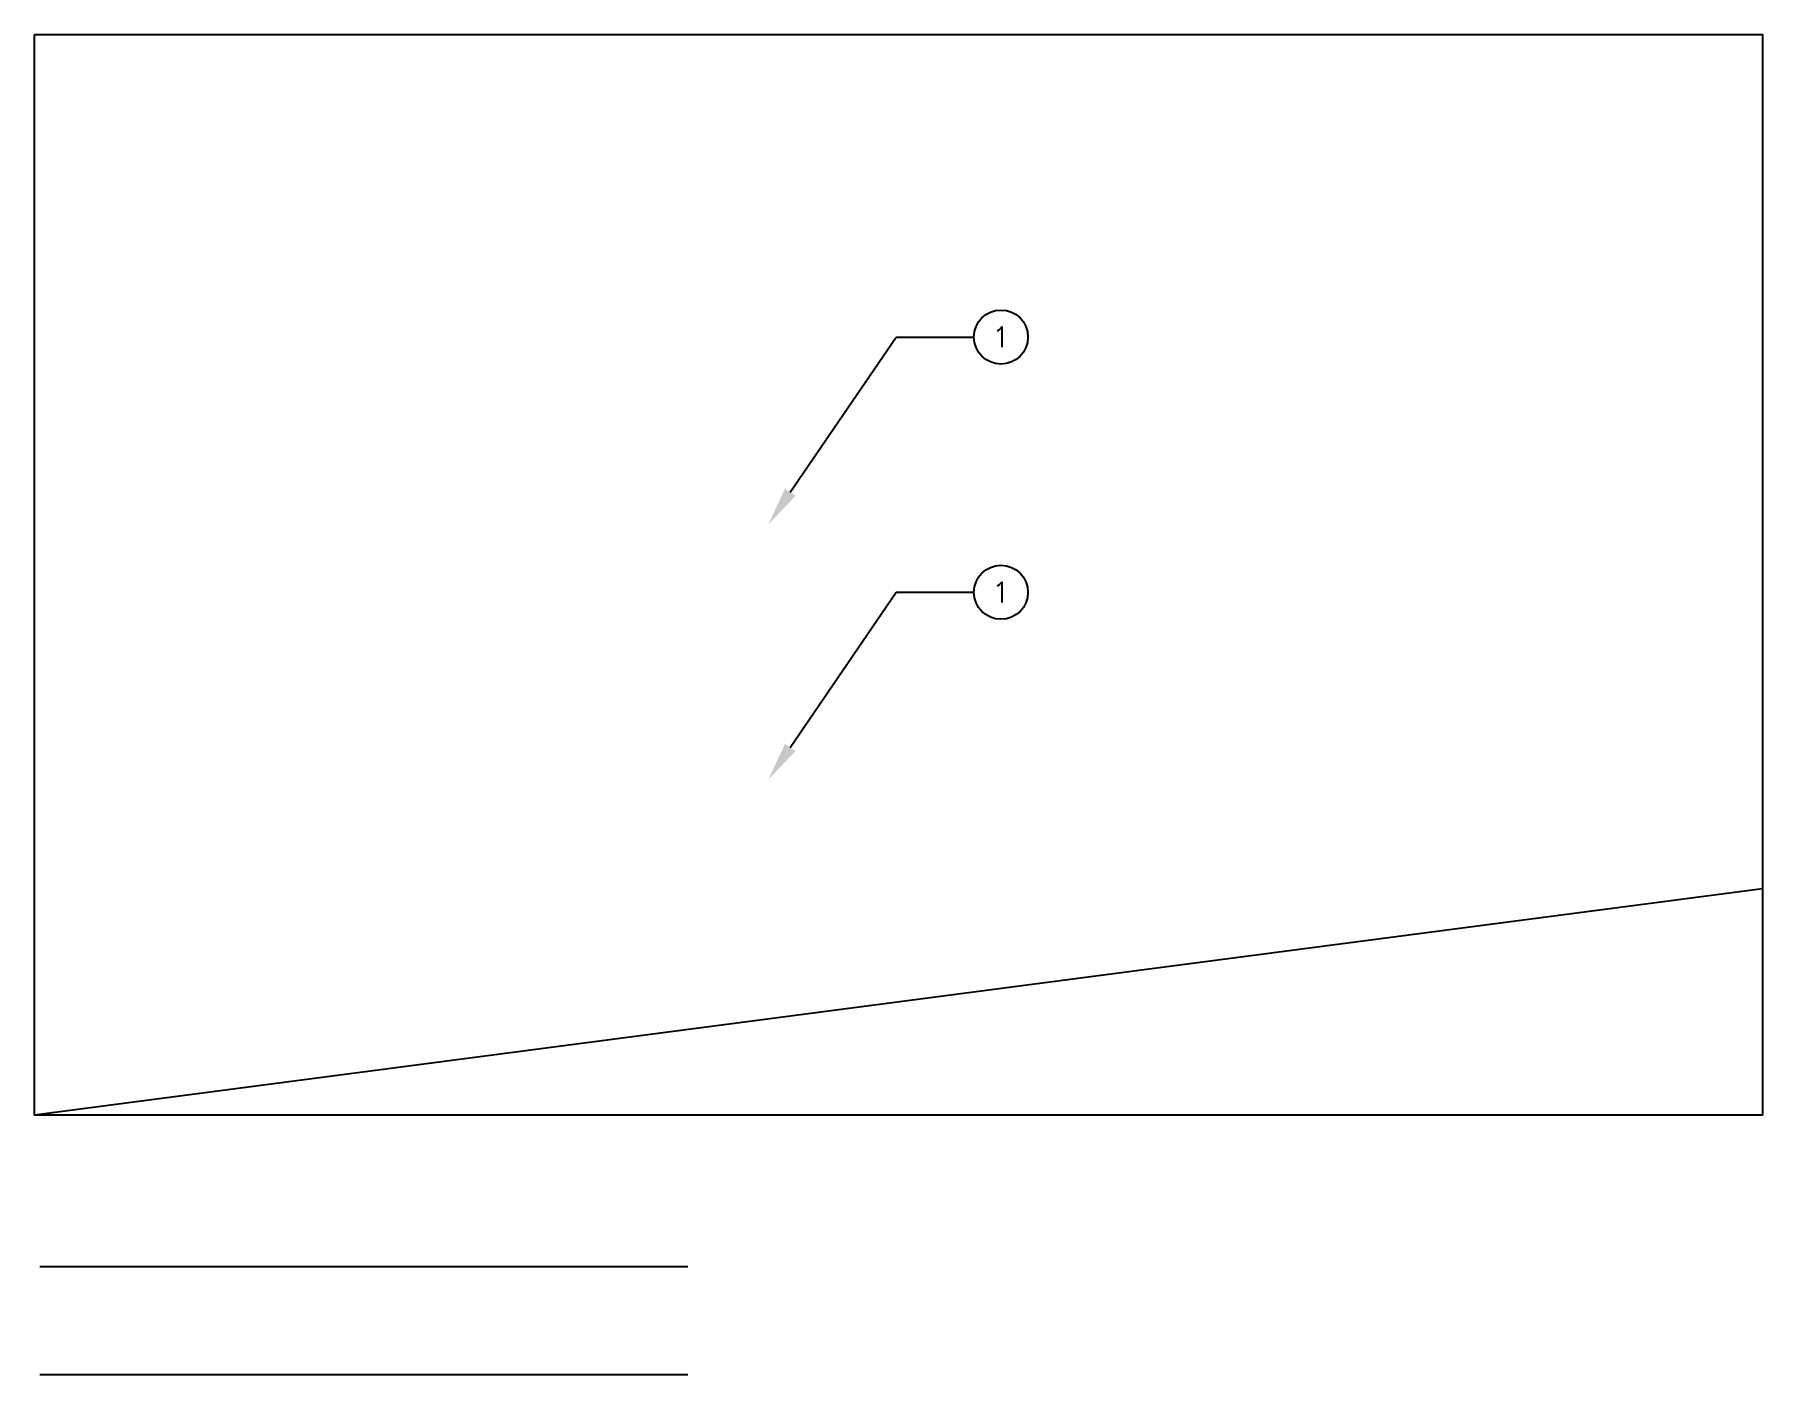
# Paper-space layout 'ABC-101' of a CAD drawing. Header units: feet. Extents: x 1.25 to 9.25, y 0.8 to 7.
# The model-space entities are those that its viewports show. They can reach past a viewport. Long polylines and large blocks are cut down to what shows.
import ezdxf
from ezdxf import colors
from ezdxf.entities.mleader import LeaderData, LeaderLine
from ezdxf.enums import TextEntityAlignment as Align
from ezdxf.math import Vec2, Vec3

# ---------------------------------------------------------------- set-up
doc = ezdxf.new("R2010")
doc.units = ezdxf.units.FT
doc.header["$MEASUREMENT"] = 0
doc.layers.add('C-ANNO', color=7, linetype='Continuous')
doc.layers.add('C-ANNO-VFRM', color=150, linetype='Continuous', plot=False)
doc.styles.get("Standard").update_dxf_attribs({"font": 'simplex.shx'})

# ---------------------------------------------------------------- blocks, each defined once
blk = doc.blocks.new('*U69')
at = {"layer": 'C-ANNO-VFRM', "color": 251, "flags": 128}
blk.add_lwpolyline([(0, 0), (3, 0)], dxfattribs=at)
blk.add_attdef('Number', text='', height=0.12).set_placement((-0.25, -0.06), align=Align.MIDDLE_CENTER)
at = {"lineweight": 30, "flags": 106}
blk.add_attdef('Note', text='', height=0.12, dxfattribs=at).set_placement((0, 0), align=Align.TOP_LEFT)
blk = doc.blocks.new('*U70')
at = {"layer": 'C-ANNO-VFRM', "color": 251, "flags": 128}
blk.add_lwpolyline([(0, 0), (3, 0)], dxfattribs=at)
blk.add_attdef('Number', text='', height=0.12).set_placement((-0.25, -0.06), align=Align.MIDDLE_CENTER)
at = {"lineweight": 30, "flags": 106}
blk.add_attdef('Note', text='', height=0.12, dxfattribs=at).set_placement((0, 0), align=Align.TOP_LEFT)
blk = doc.blocks.new('_TagCircle')
at = {"color": 0, "linetype": 'ByBlock', "lineweight": -2, "transparency": 16777216}
blk.add_circle((0, 0), 0.125, dxfattribs=at)
at = {"color": 0, "transparency": 16777216}
blk.add_attdef('TAGNUMBER', text='', height=0.09375, dxfattribs=at).set_placement((0, -0.046875), align=Align.CENTER)

msp = doc.modelspace()

# ---------------------------------------------------------------- linework, layer by layer
at = {"color": 250, "flags": 128}
for points in [[(550, 72), (0, 0)], [(550, -72), (0, 0)], [(773, -536), (0, 0)]]:
    msp.add_lwpolyline(points, dxfattribs=at)
at = {"layer": 'C-ANNO', "color": 6}
msp.add_lwpolyline([(0, 100), (160, 100), (160, 0), (0, 0)], close=True, dxfattribs=at)

# ---------------------------------------------------------------- leaders
at = {"layer": 'C-ANNO'}
ml = msp.add_multileader_block('Standard', dxfattribs=at)
ml.set_content('_TagCircle', color=256, scale=20)
ml.set_attribute('TAGNUMBER', '1', width=0)
ml.set_leader_properties()
ml.build(insert=Vec2(0, 0))
ml.multileader.update_dxf_attribs({"text_right_attachment_type": 6, "dogleg_length": 0.36, "arrow_head_size": 3.6, "scale": 20})
ctx = ml.context
ctx.base_point, ctx.scale, ctx.char_height, ctx.arrow_head_size, ctx.landing_gap_size, ctx.plane_origin = Vec3(86.99, 72.01), 20, 3.6, 3.6, 1.8, Vec3(67.95, 54.67)
ctx.right_attachment = 6
notes = []
notes.append((ctx, [(0, (1, 1, 0), (79.79, 72.01), (1, 0), 7.2, [(0, [(67.95, 54.67)], 0, [])])]))
ctx.block.insert = Vec3(89.49, 72.01)
ml = msp.add_multileader_block('Standard', dxfattribs=at)
ml.set_content('_TagCircle', color=256, scale=20)
ml.set_attribute('TAGNUMBER', '1', width=0)
ml.set_leader_properties()
ml.build(insert=Vec2(0, 0))
ml.multileader.update_dxf_attribs({"text_right_attachment_type": 6, "dogleg_length": 0.36, "arrow_head_size": 3.6, "scale": 20})
ctx = ml.context
ctx.base_point, ctx.scale, ctx.char_height, ctx.arrow_head_size, ctx.landing_gap_size, ctx.plane_origin = Vec3(86.99, 48.39), 20, 3.6, 3.6, 1.8, Vec3(67.95, 31.05)
ctx.right_attachment = 6
notes.append((ctx, [(0, (1, 1, 0), (79.79, 48.39), (1, 0), 7.2, [(0, [(67.95, 31.05)], 0, [])])]))
ctx.block.insert = Vec3(89.49, 48.39)
for ctx, leaders in notes:
    for number, flags, end, landing, length, lines in leaders:
        leader = LeaderData()
        leader.index, (leader.has_last_leader_line, leader.has_dogleg_vector, leader.attachment_direction) = number, flags
        leader.last_leader_point, leader.dogleg_vector, leader.dogleg_length = Vec3(end), Vec3(landing), length
        for number, points, colour, breaks in lines:
            line = LeaderLine()
            line.index, line.vertices, line.color, line.breaks = number, Vec3.list(points), colors.encode_raw_color(colour), breaks
            leader.lines.append(line)
        ctx.leaders.append(leader)

psp = doc.layouts.new('ABC-101')

# ---------------------------------------------------------------- linework, layer by layer
at = {"color": 3}
psp.add_lwpolyline([(1.25, 7), (9.25, 7), (9.25, 2), (1.25, 2)], close=True, dxfattribs=at)

# ---------------------------------------------------------------- block references
at = {"layer": 'C-ANNO'}
for name, p in [('*U69', (1.275, 1.3)), ('*U70', (1.275, 0.8))]:
    psp.add_blockref(name, p, dxfattribs=at)

# ---------------------------------------------------------------- viewports
at = {"layer": '0'}
psp.add_viewport(center=(5.25, 4.5), size=(8, 5), view_center_point=(80, 50), view_height=100, dxfattribs=at)

doc.saveas('drawing.dxf')
